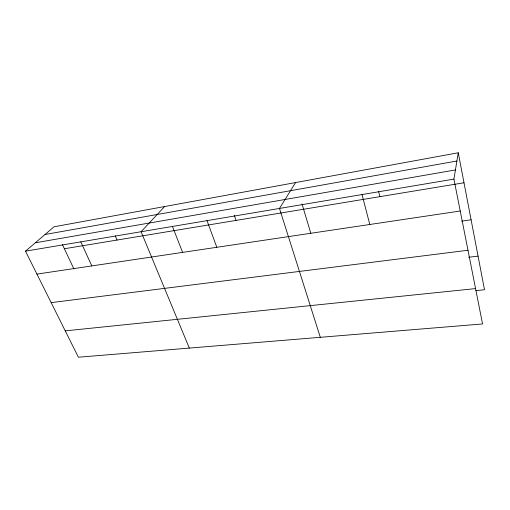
<?xml version="1.0" encoding="UTF-8"?>
<svg xmlns="http://www.w3.org/2000/svg" width="510" height="510" viewBox="0 0 510 510"><rect width="100%" height="100%" fill="white"/><g stroke="black" fill="none" stroke-linecap="round" stroke-linejoin="round"><path stroke-width="0.76" d="M453.925 179.106L458.26 152.777L54.035 226.791L25.5 251.169L78.393 357.223L482.556 323.952L453.925 179.106L25.5 251.169M295.564 182.561L279.486 208.45L320.305 337.308M164.634 206.537L141.079 231.731L189.325 348.094M44.995 234.511L456.903 161.007M35.305 242.792L455.436 169.945M64.387 248.746L464.004 182.771M36.937 274.099L460.23 211.012M461.671 221.149L471.1 219.797M51.166 302.628L467.989 250.244M468.626 257.269L478.061 256.128M65.248 330.869L475.569 288.596M475.843 290.623L484.5 289.744L458.26 152.777M62.386 244.494L73.899 268.917M80.803 241.867L91.825 265.92M115.19 235.741L117.058 240.051M172.367 226.255L182.688 252.558M207.022 220.639L216.82 247.286M234.23 215.194L236.047 220.409M301.99 203.917L310.839 233.312M362.03 194.565L369.807 224.489M378.56 191.314L379.893 196.662"/></g></svg>
